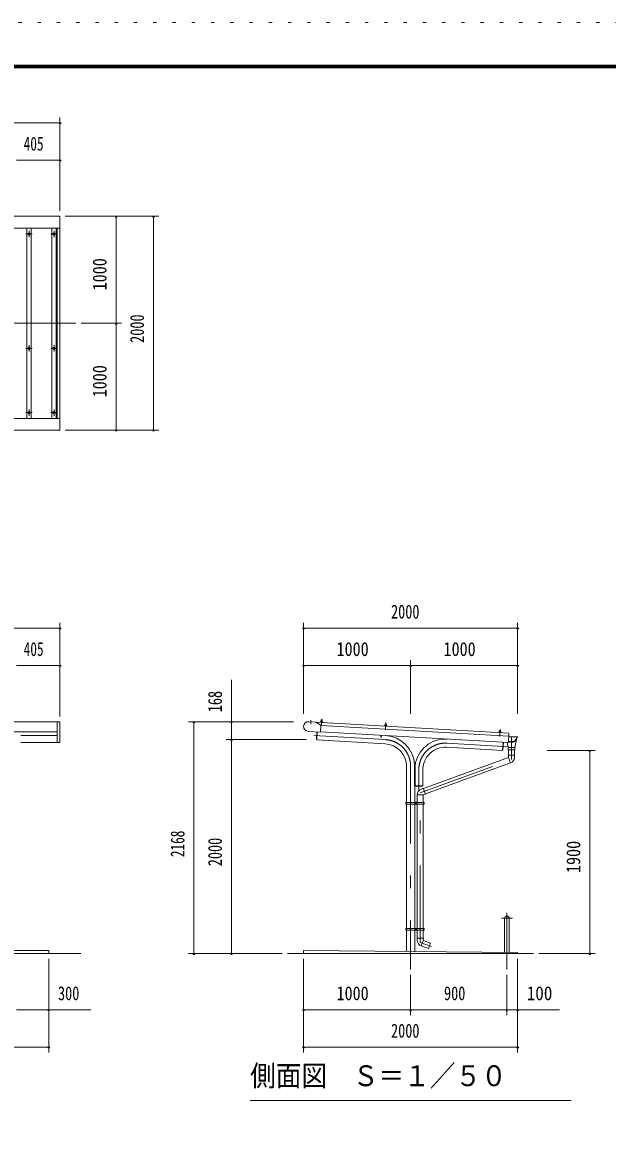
# Model space of a CAD drawing. Units: millimetres, scale not verified, with parts at other scales. Extents: x -23548 to 23548, y -10500 to 10500.
# Drawn here: x 4506 to 9974, y 0 to 10500 of the extents above; entities that cross this region are included whole.
import ezdxf
from ezdxf.enums import TextEntityAlignment as Align

# ---------------------------------------------------------------- set-up
doc = ezdxf.new("R2010")
doc.units = ezdxf.units.MM
doc.header["$LTSCALE"] = 60
doc.linetypes.add('USER3', pattern=[24, 12, -5, 2, -5])
doc.linetypes.add('USER4', pattern=[3, 0.5, -2.5])
for name, color, linetype, lineweight in [('0-2_1-0BOLD', 7, 'Continuous', 18), ('0-3_1-2CENTER', 3, 'USER3', 18), ('0-4_1-4THIN', 4, 'Continuous', 18), ('0-5_1-5DIM', 3, 'Continuous', 18), ('0-C_F-F', 5, 'Continuous', 18), ('0-D_F-E_J_ADD', 5, 'USER4', 18)]:
    doc.layers.add(name, color=color, linetype=linetype, lineweight=lineweight)
doc.styles.add('ＭＳ ゴシック', font='')
doc.styles.get('ＭＳ ゴシック').set_extended_font_data('MS Gothic')

msp = doc.modelspace()

# ---------------------------------------------------------------- linework, layer by layer
at = {"layer": '0-2_1-0BOLD'}
for p, q in [((-3304.22, 8577.67), (4855.78, 8577.67)), ((4830.78, 8577.67), (4830.78, 6797.67)), ((4855.78, 6797.67), (-3304.22, 6797.67)), ((4830.79, 3768.55), (4830.79, 3962.67)), ((7246.31, 3958.88), (7181.91, 3962.59)), ((7246.31, 3958.88), (7294.78, 3931.04)), ((9051.71, 3826.74), (7294.61, 3928.05)), ((7298.72, 3968.8), (7298.42, 3963.69)), ((7299.11, 3977.74), (7298.62, 3969.32)), ((7304.91, 3963.32), (7305.2, 3968.43)), ((7312.61, 3957.8), (7312.42, 3954.57)), ((7897.72, 3934.27), (7897.43, 3929.16)), ((7903.91, 3928.78), (7904.21, 3933.89)), ((4830.79, 3868.72), (-3279.22, 3868.72)), ((4488.93, 3834.18), (4830.79, 3834.18)), ((7257.84, 3867.06), (7253.74, 3795.98)), ((7253.74, 3795.98), (7256.94, 3795.8)), ((7256.82, 3793.7), (7261.03, 3866.88)), ((7256.82, 3793.7), (7895.99, 3756.85)), ((7860.22, 3835.34), (7858.95, 3813.37)), ((8957.36, 3862.96), (8979.82, 3861.67)), ((8965.64, 3867.56), (8965.93, 3872.67)), ((8972.41, 3872.3), (8972.12, 3867.19)), ((9131.29, 3822.18), (9051.45, 3822.18)), ((9131.08, 3817.18), (9131.29, 3817.18)), ((8997.24, 3695.45), (8994.06, 3695.63)), ((9001.5, 3769.31), (8997.24, 3695.45)), ((9046.79, 3722.18), (9036.22, 3767.53)), ((9049.29, 3700.18), (9049.29, 3650.43)), ((9104.29, 3650.43), (9104.29, 3700.18)), ((8253.16, 3338.66), (9049.29, 3628.43)), ((8095.64, 3545.35), (8095.64, 3208.21)), ((8248.24, 3362.12), (8248.24, 3512.12)), ((8248.24, 3362.12), (8168.94, 3362.12)), ((8171.94, 3208.21), (8171.94, 3362.12)), ((8196.29, 3279.31), (8196.29, 3208.21)), ((8252.64, 3340.07), (8229.01, 3329.6)), ((8251.29, 3208.21), (8251.29, 3279.45)), ((8272.48, 3285.57), (8252.64, 3340.07)), ((8094.04, 3200.21), (8087.94, 3200.21)), ((8094.04, 3208.21), (8094.04, 3192.21)), ((8095.64, 3192.21), (8095.64, 2029.06)), ((8171.94, 2029.06), (8171.94, 3192.21)), ((8173.54, 3192.21), (8173.54, 3208.21)), ((8194.69, 3208.21), (8194.69, 3192.21)), ((8196.29, 3192.21), (8196.29, 2029.06)), ((8251.29, 2029.06), (8251.29, 3192.21)), ((8252.89, 3192.21), (8252.89, 3208.21)), ((8258.99, 3200.21), (8252.89, 3200.21)), ((9012.44, 2124.67), (9012.44, 1805.88)), ((9055.14, 1805.46), (9055.14, 2124.67)), ((8094.04, 2021.06), (8087.94, 2021.06)), ((8094.04, 2029.06), (8094.04, 2013.06)), ((8095.64, 2013.06), (8095.64, 1815.05)), ((8171.94, 1814.29), (8171.94, 2013.06)), ((8173.54, 2013.06), (8173.54, 2029.06)), ((8194.69, 2029.06), (8194.69, 2013.06)), ((8196.29, 2013.06), (8196.29, 1939.7)), ((8251.29, 1939.7), (8251.29, 2013.06)), ((8252.89, 2013.06), (8252.89, 2029.06)), ((8252.89, 2021.06), (8258.99, 2021.06)), ((8196.55, 1913.9), (8194.79, 1939.7)), ((5050.79, 1794.67), (-3499.22, 1794.67)), ((6983.79, 1794.67), (9283.79, 1794.67)), ((9133.79, 1794.67), (9133.79, 1804.67))]:
    msp.add_line(p, q, dxfattribs=at)
for points in [[(4855.78, 6687.67), (-3304.22, 6687.67), (-3304.22, 8687.67), (4855.78, 8687.67)], [(8258.99, 3208.21), (8087.94, 3208.21), (8087.94, 3192.21), (8258.99, 3192.21)], [(8189.12, 3203.1), (8189.12, 3197.32), (8184.12, 3194.44), (8179.12, 3197.32), (8179.12, 3203.1), (8184.12, 3205.98)], [(8258.99, 2013.06), (8087.94, 2013.06), (8087.94, 2029.06), (8258.99, 2029.06)], [(8189.12, 2018.17), (8189.12, 2023.95), (8184.12, 2026.83), (8179.12, 2023.95), (8179.12, 2018.17), (8184.12, 2015.29)]]:
    msp.add_lwpolyline(points, close=True, dxfattribs=at)
for points in [[(-2937.37, 3768.55), (-3304.22, 3768.55), (-3304.22, 3962.67), (4855.78, 3962.67), (4855.78, 3768.55), (4488.93, 3768.55)], [(7294.78, 3931.04), (7290.98, 3865.15), (7176.67, 3871.74)], [(7291.16, 3868.15), (9048.24, 3766.83), (9053.3, 3854.19), (7247.27, 3958.33)], [(7289.95, 3955.87), (7290.14, 3959.1), (7312.61, 3957.8), (7308.52, 3963.11), (7294.82, 3963.9), (7290.14, 3959.1)], [(7295.18, 3963.88), (7295.47, 3968.99), (7296.38, 3969.44), (7307.6, 3968.79), (7308.44, 3968.24), (7308.15, 3963.13)], [(7305.36, 3968.93), (7305.84, 3977.35), (7299.11, 3977.74), (7300.3, 3978.79), (7304.79, 3978.54), (7305.84, 3977.35)], [(7888.96, 3921.33), (7889.15, 3924.56), (7911.61, 3923.26), (7911.42, 3920.04)], [(7911.61, 3923.26), (7907.52, 3928.57), (7893.82, 3929.36), (7889.15, 3924.56)], [(7894.18, 3929.34), (7894.48, 3934.46), (7895.38, 3934.91), (7906.61, 3934.26), (7907.45, 3933.71), (7907.16, 3928.59)], [(7904.36, 3934.39), (7904.85, 3942.81), (7898.11, 3943.2), (7897.62, 3934.78)], [(7898.11, 3943.2), (7899.29, 3944.26), (7903.79, 3944), (7904.85, 3942.81)], [(7858.95, 3813.37), (7855.75, 3813.56), (7857.02, 3835.52)], [(8979.63, 3858.44), (8979.82, 3861.67), (8975.73, 3866.98), (8962.03, 3867.77), (8957.36, 3862.96), (8957.17, 3859.73)], [(8975.37, 3867), (8975.66, 3872.11), (8974.82, 3872.66), (8963.59, 3873.31), (8962.69, 3872.86), (8962.39, 3867.74)], [(8965.83, 3873.18), (8966.32, 3881.61), (8973.05, 3881.22), (8972.57, 3872.79)], [(8973.05, 3881.22), (8972, 3882.4), (8967.5, 3882.66), (8966.32, 3881.61)], [(9106.79, 3700.18), (9106.79, 3722.18), (9124.35, 3797.46)], [(8472.29, 3723.62), (8993.93, 3693.54), (8998.29, 3769.31)], [(9106.79, 3722.18), (9046.79, 3722.18), (9046.79, 3700.18), (9106.79, 3700.18)], [(9049.29, 3628.43), (9068.1, 3576.75), (8271.97, 3286.98)], [(9049.29, 3628.43), (9047.79, 3650.43), (9105.8, 3650.43), (9104.03, 3624.64)], [(8168.94, 3362.12), (8168.94, 3562.12), (8174.95, 3562.12), (8174.95, 3362.12)], [(8174.09, 3362.12), (8174.09, 3358.92), (8246.09, 3358.92), (8246.09, 3362.12)], [(8272.48, 3285.57), (8251.29, 3279.45), (8196.29, 3279.45)], [(8194.79, 1939.7), (8252.8, 1939.7), (8251.3, 1917.7), (8232.49, 1866.01)], [(8232.61, 1865.97), (8299.43, 1841.65), (8318.24, 1893.33), (8251.3, 1917.7)], [(-3199.22, 1794.67), (-3199.22, 1824.67), (4750.78, 1824.67), (4750.78, 1794.67)], [(9133.79, 1804.67), (7133.8, 1824.67), (7133.8, 1794.67)]]:
    msp.add_lwpolyline(points, dxfattribs=at)
for centre, radius in [((4567.45, 8522.67), 10), ((4800.78, 8522.67), 10), ((4567.45, 7452.68), 10), ((4800.78, 7452.68), 10), ((4567.45, 6852.68), 10), ((4800.78, 6852.68), 10), ((8184.12, 3200.21), 6.25), ((8184.12, 3200.21), 4.9), ((8184.12, 2021.06), 6.25), ((8184.12, 2021.06), 4.9)]:
    msp.add_circle(centre, radius, dxfattribs=at)
for centre, radius, start, end in [((7179.3, 3917.17), 45.5, 86.69978, 266.69978), ((7296.96, 3966.53), 2.88, 52.31572, 112.31572), ((7301.37, 3958.39), 10.75, 69.11201, 104.28793), ((7306.69, 3965.97), 2.88, 61.08423, 121.08423), ((7895.97, 3931.99), 2.88, 52.31572, 112.31572), ((7900.38, 3923.85), 10.75, 69.11201, 104.28793), ((7905.7, 3931.43), 2.88, 61.08423, 121.08423), ((7883.79, 3545.35), 288.15, 3.33707, 86.70007), ((8460.1, 3512.12), 288.15, 86.70003, 171.72519), ((8964.18, 3870.4), 2.88, 52.31572, 112.31572), ((8968.59, 3862.26), 10.75, 69.11201, 104.28793), ((8973.9, 3869.84), 2.88, 61.08423, 121.08423), ((9076.79, 3824.68), 54.8, 239.34764, 352.13251), ((9076.79, 3824.68), 49.2, 235.9194, 357.08591), ((9131.29, 3819.68), 2.5, 270, 90), ((7883.79, 3545.35), 211.85, 0, 86.7), ((8460.1, 3512.12), 211.85, 86.7, 180), ((9049.16, 3628.38), 55, 290, 356.09424), ((8251.29, 3279.31), 55, 113.90576, 180), ((9033.79, 2124.67), 21.35, 0, 180), ((8251.43, 1917.65), 55, 183.90576, 250)]:
    msp.add_arc(centre, radius, start, end, dxfattribs=at)
at = {"layer": '0-3_1-2CENTER'}
for p, q in [((4597.45, 8522.67), (4537.45, 8522.67)), ((4567.45, 8552.68), (4567.45, 8492.68)), ((4770.78, 8522.67), (4830.78, 8522.67)), ((4800.78, 8492.68), (4800.78, 8552.68)), ((5005.78, 7687.67), (-3454.22, 7687.67)), ((4567.45, 7482.68), (4567.45, 7422.67)), ((4800.78, 7422.67), (4800.78, 7482.68)), ((4537.45, 7452.68), (4597.45, 7452.68)), ((4830.78, 7452.68), (4770.78, 7452.68)), ((4537.45, 6852.68), (4597.45, 6852.68)), ((4567.45, 6882.68), (4567.45, 6822.68)), ((4770.78, 6852.68), (4830.78, 6852.68)), ((4800.78, 6882.68), (4800.78, 6822.68)), ((7202.26, 3977.05), (7200.05, 3938.11)), ((7299.14, 3919.8), (7303.18, 3989.9)), ((7898.15, 3885.26), (7902.19, 3955.36)), ((8966.36, 3823.67), (8970.4, 3893.77)), ((7229.3, 3833.5), (7898.19, 3794.93)), ((9049.24, 3728.57), (8474.49, 3761.71)), ((8133.79, 3545.35), (8133.79, 1644.67)), ((8210.09, 3512.12), (8210.09, 3308.92)), ((8196.62, 3200.21), (8171.62, 3200.21)), ((8184.12, 3212.71), (8184.12, 3187.71)), ((8982.44, 2124.67), (9085.14, 2124.67)), ((9033.79, 2176.02), (9033.79, 1644.67)), ((8171.62, 2021.06), (8196.62, 2021.06)), ((8184.12, 2033.56), (8184.12, 2008.56)), ((8223.79, 1898.44), (8327.54, 1860.68))]:
    msp.add_line(p, q, dxfattribs=at)
msp.add_lwpolyline([(8223.79, 1898.44), (8223.79, 3298.71), (9076.79, 3609.18), (9076.79, 3822.97)], dxfattribs=at)
for centre, start, end in [((7883.79, 3545.35), 0, 86.69983), ((8460.1, 3512.12), 86.70003, 180)]:
    msp.add_arc(centre, 250, start, end, dxfattribs=at)
at = {"layer": '0-4_1-4THIN'}
for p, q in [((4547.44, 8577.68), (4547.44, 6797.68)), ((4587.44, 6797.68), (4587.44, 8577.68)), ((4780.77, 8577.68), (4780.77, 6797.68)), ((4820.78, 6797.68), (4820.78, 8577.68))]:
    msp.add_line(p, q, dxfattribs=at)
at = {"layer": '0-5_1-5DIM'}
for p, q in [((-3304.22, 9562.67), (4855.78, 9562.67)), ((4865.78, 9562.67), (4845.78, 9562.67)), ((4855.78, 8737.67), (4855.78, 9612.67)), ((4450.78, 9212.68), (4855.78, 9212.68)), ((4865.78, 9212.68), (4845.78, 9212.68)), ((4905.78, 8687.67), (5780.78, 8687.67)), ((5390.79, 8687.67), (5370.79, 8687.67)), ((5380.79, 8687.67), (5380.79, 7687.67)), ((5740.78, 8687.67), (5720.78, 8687.67)), ((5730.78, 6687.67), (5730.78, 8687.67)), ((5430.79, 7687.67), (5055.78, 7687.67)), ((5390.79, 7687.67), (5370.79, 7687.67)), ((5380.79, 7687.67), (5380.79, 6687.67)), ((4905.78, 6687.67), (5780.78, 6687.67)), ((5390.79, 6687.67), (5370.79, 6687.67)), ((5740.78, 6687.67), (5720.78, 6687.67)), ((-3304.22, 4837.67), (4855.78, 4837.67)), ((4865.78, 4837.67), (4845.78, 4837.67)), ((4855.78, 4887.67), (4855.78, 4012.67)), ((7143.8, 4837.67), (7123.8, 4837.67)), ((7133.8, 4037.67), (7133.8, 4887.67)), ((7133.8, 4837.67), (9133.79, 4837.67)), ((9143.79, 4837.67), (9123.79, 4837.67)), ((9133.79, 4037.67), (9133.79, 4887.67)), ((8133.79, 4037.67), (8133.79, 4537.67)), ((4450.78, 4487.67), (4855.78, 4487.67)), ((4865.78, 4487.67), (4845.78, 4487.67)), ((7143.8, 4487.67), (7123.8, 4487.67)), ((7133.8, 4487.67), (8133.79, 4487.67)), ((8143.79, 4487.67), (8123.79, 4487.67)), ((8133.79, 4487.67), (9133.79, 4487.67)), ((9143.79, 4487.67), (9123.79, 4487.67)), ((6458.79, 3962.67), (6458.79, 4355.18)), ((6058.79, 3962.67), (7038.65, 3962.67)), ((6118.79, 3962.67), (6098.79, 3962.67)), ((6108.79, 1794.67), (6108.79, 3962.67)), ((6468.79, 3962.67), (6448.79, 3962.67)), ((6458.79, 3794.67), (6458.79, 3962.67)), ((6408.79, 3794.67), (7161.22, 3794.67)), ((6468.79, 3794.67), (6448.79, 3794.67)), ((6458.79, 1794.67), (6458.79, 3794.67)), ((9408.79, 3694.67), (9858.79, 3694.67)), ((9818.79, 3694.67), (9798.79, 3694.67)), ((9808.79, 1794.67), (9808.79, 3694.67)), ((6933.79, 1794.67), (6058.79, 1794.67)), ((6118.79, 1794.67), (6098.79, 1794.67)), ((6468.79, 1794.67), (6448.79, 1794.67)), ((9333.79, 1794.67), (9858.79, 1794.67)), ((9818.79, 1794.67), (9798.79, 1794.67)), ((4750.78, 869.67), (4750.78, 1744.67)), ((7133.8, 869.67), (7133.8, 1744.67)), ((9133.79, 1744.67), (9133.79, 869.67)), ((8133.79, 1594.67), (8133.79, 1219.67)), ((9033.79, 1594.67), (9033.79, 1219.67)), ((4450.78, 1269.67), (4750.78, 1269.67)), ((4760.78, 1269.67), (4740.78, 1269.67)), ((5143.29, 1269.67), (4750.78, 1269.67)), ((7143.8, 1269.67), (7123.8, 1269.67)), ((7133.8, 1269.67), (8133.79, 1269.67)), ((8143.79, 1269.67), (8123.79, 1269.67)), ((8133.79, 1269.67), (9033.79, 1269.67)), ((9043.79, 1269.67), (9023.79, 1269.67)), ((9033.79, 1269.67), (9133.79, 1269.67)), ((9143.79, 1269.67), (9123.79, 1269.67)), ((9133.79, 1269.67), (9526.29, 1269.67)), ((4750.78, 919.67), (-3199.22, 919.67)), ((4760.78, 919.67), (4740.78, 919.67)), ((7143.8, 919.67), (7123.8, 919.67)), ((9133.79, 919.67), (7133.8, 919.67)), ((9143.79, 919.67), (9123.79, 919.67)), ((9633.79, 419.67), (6633.8, 419.67))]:
    msp.add_line(p, q, dxfattribs=at)
for centre in [(4855.78, 9562.67), (4855.78, 9212.68), (5380.79, 8687.67), (5730.78, 8687.67), (5380.79, 7687.67), (5380.79, 6687.67), (5730.78, 6687.67), (4855.78, 4837.67), (7133.8, 4837.67), (9133.79, 4837.67), (4855.78, 4487.67), (7133.8, 4487.67), (8133.79, 4487.67), (9133.79, 4487.67), (6108.79, 3962.67), (6458.79, 3962.67), (6458.79, 3794.67), (9808.79, 3694.67), (6108.79, 1794.67), (6458.79, 1794.67), (9808.79, 1794.67), (4750.78, 1269.67), (7133.8, 1269.67), (8133.79, 1269.67), (9033.79, 1269.67), (9133.79, 1269.67), (4750.78, 919.67), (7133.8, 919.67), (9133.79, 919.67)]:
    msp.add_arc(centre, 10, 180, 0, dxfattribs=at)
at = {"layer": '0-C_F-F'}
for points in [[(23048.12, -10000), (23048.12, 10100), (-5651.88, 10100), (-5651.88, -10000)], [(23045.62, -9997.5), (-5649.38, -9997.5), (-5649.38, 10097.5), (23045.62, 10097.5)], [(23043.12, -9995), (-5646.88, -9995), (-5646.88, 10095), (23043.12, 10095)], [(23040.62, -9992.5), (-5644.38, -9992.5), (-5644.38, 10092.5), (23040.62, 10092.5)], [(23038.12, -9990), (-5641.88, -9990), (-5641.88, 10090), (23038.12, 10090)], [(23035.62, -9987.5), (-5639.38, -9987.5), (-5639.38, 10087.5), (23035.62, 10087.5)], [(23033.12, -9985), (-5636.88, -9985), (-5636.88, 10085), (23033.12, 10085)], [(23030.62, -9982.5), (-5634.38, -9982.5), (-5634.38, 10082.5), (23030.62, 10082.5)], [(23028.12, -9980), (-5631.88, -9980), (-5631.88, 10080), (23028.12, 10080)], [(23025.62, -9977.5), (-5629.38, -9977.5), (-5629.38, 10077.5), (23025.62, 10077.5)], [(23023.12, -9975), (-5626.88, -9975), (-5626.88, 10075), (23023.12, 10075)]]:
    msp.add_lwpolyline(points, close=True, dxfattribs=at)
at = {"layer": '0-D_F-E_J_ADD'}
msp.add_lwpolyline([(23548.12, -10500), (-6151.88, -10500), (-6151.88, 10500), (23548.12, 10500)], close=True, dxfattribs=at)

# ---------------------------------------------------------------- texts
at = {"layer": '0-5_1-5DIM', "color": 7, "style": 'ＭＳ ゴシック'}
for s, height, width, p in [('405', 130.2, 0.7, (4516.9, 9262.68)), ('2000', 130.2, 0.75, (7950.76, 4887.67)), ('405', 130.2, 0.7, (4516.9, 4537.67)), ('1000', 130.2, 0.85, (7440.99, 4537.67)), ('1000', 130.2, 0.85, (8440.99, 4537.67)), ('300', 130.2, 0.75, (4837.93, 1319.67)), ('1000', 130.2, 0.85, (7440.99, 1319.67)), ('900', 130.2, 0.75, (8446.17, 1319.67)), ('100', 130.2, 0.9, (9219.46, 1319.67)), ('2000', 130.2, 0.75, (7950.76, 969.67)), ('側面図\u3000Ｓ＝１／５０', 195.4, 0.9, (6633.8, 496.32))]:
    msp.add_text(s, height=height, dxfattribs=dict(at, width=width)).set_placement(p, align=Align.BOTTOM_LEFT)
for s, width, p in [('1000', 0.85, (5330.79, 7994.87)), ('2000', 0.75, (5680.78, 7504.64)), ('1000', 0.85, (5330.79, 6994.87)), ('168', 0.75, (6408.79, 4051.06)), ('2168', 0.7, (6058.79, 2696.22)), ('2000', 0.75, (6408.79, 2611.64)), ('1900', 0.85, (9758.79, 2547.83))]:
    msp.add_text(s, height=130.2, rotation=90, dxfattribs=dict(at, width=width)).set_placement(p, align=Align.BOTTOM_LEFT)

doc.saveas('drawing.dxf')
